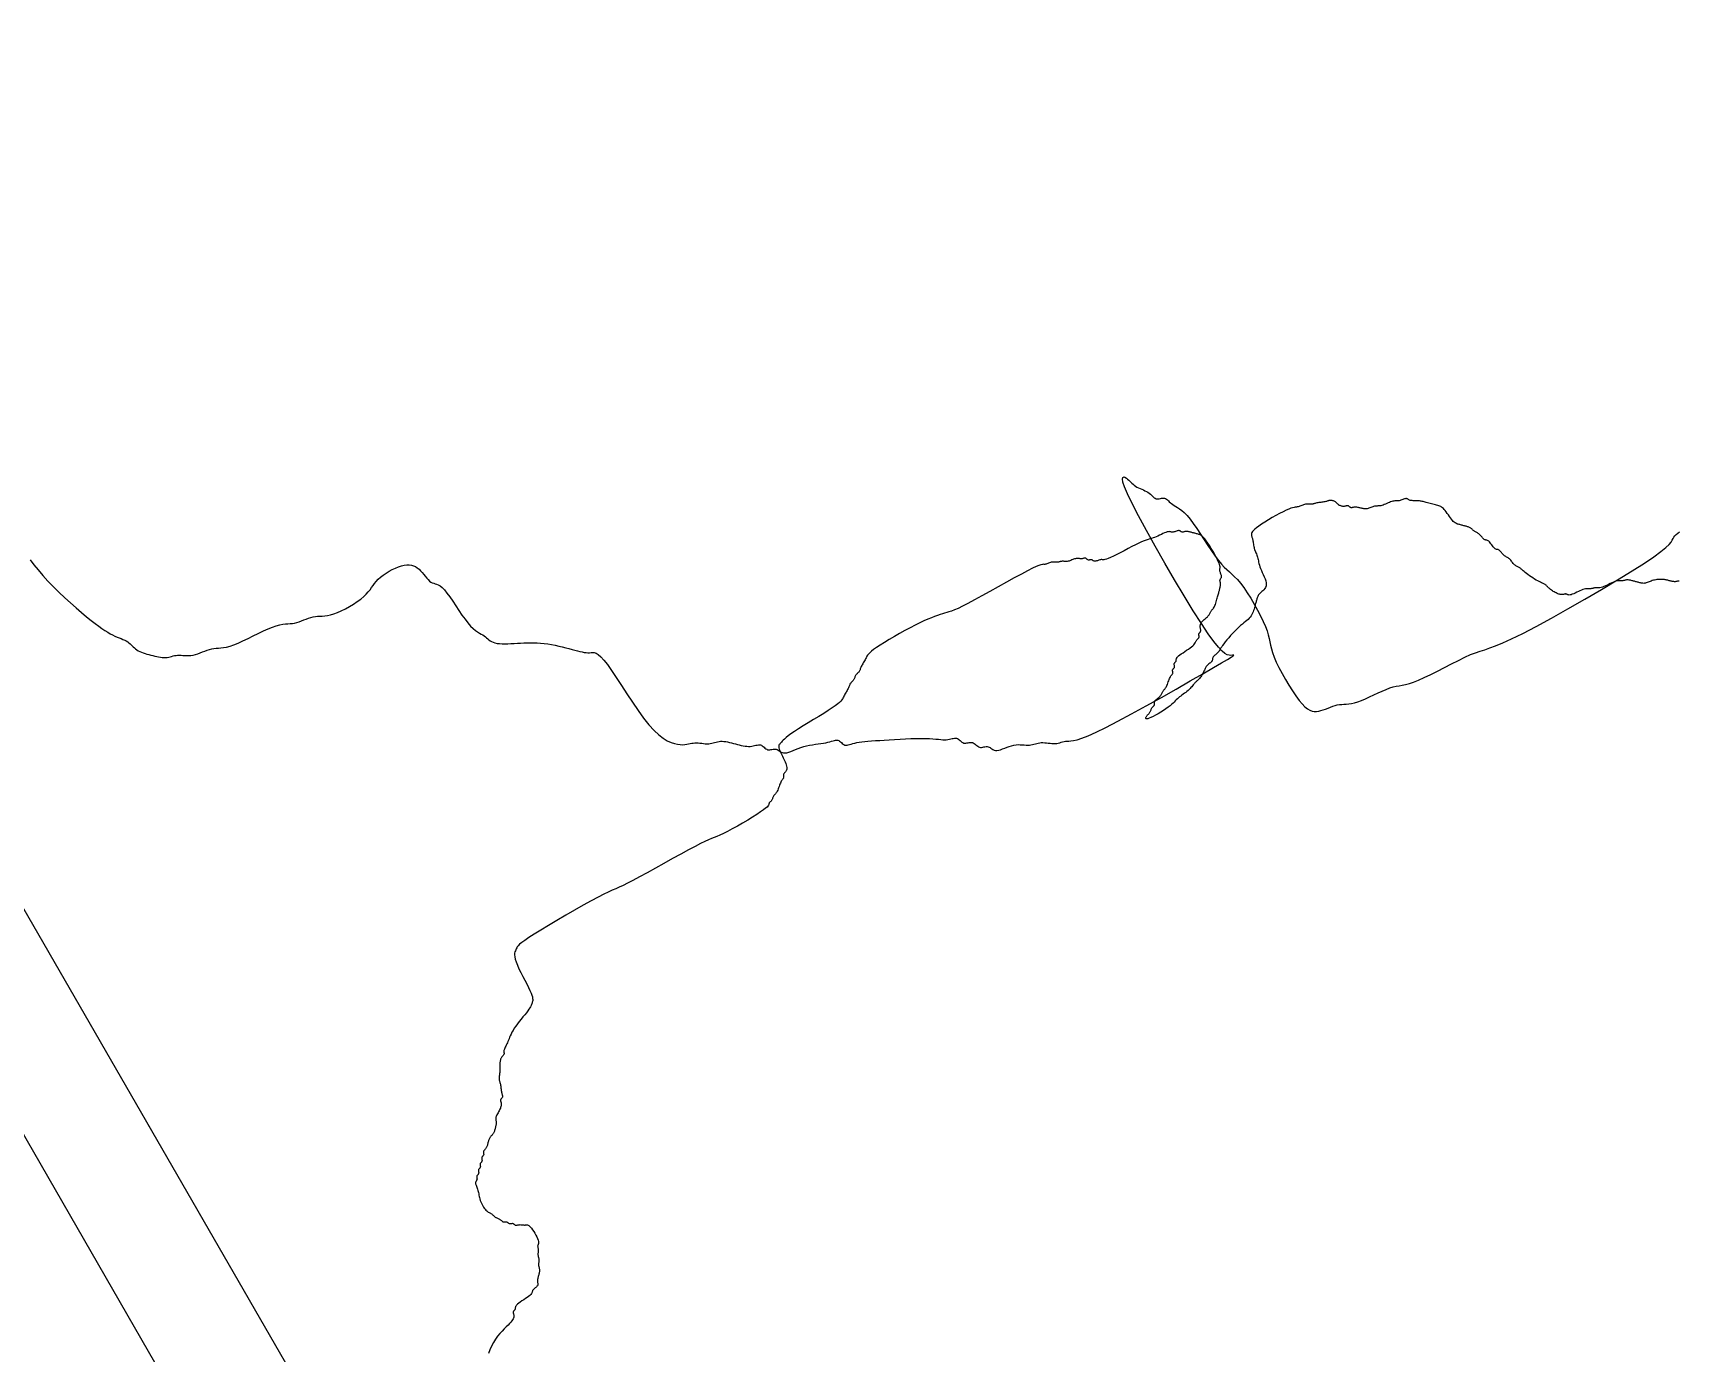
# Model space of a CAD drawing. Header units: metres. Extents: x 99558 to 100592, y 49739 to 50255.
# Drawn here: x 100024.162 to 100025.617, y 50062.972 to 50064.138 of the extents above; entities that cross this region are included whole.
import ezdxf

# ---------------------------------------------------------------- set-up
doc = ezdxf.new("R2010")
doc.units = ezdxf.units.M
doc.header["$MEASUREMENT"] = 0
doc.layers.add('Vegetation', color=100, linetype='Continuous')
doc.layers.add('Walkway', color=96, linetype='Continuous')

# ---------------------------------------------------------------- blocks, each defined once
blk = doc.blocks.new('TREE-01')
for points in [[(59.596, 49.314), (59.568, 49.336), (59.534, 49.354), (59.496, 49.368), (59.454, 49.381), (59.409, 49.393), (59.361, 49.408), (59.312, 49.425), (59.262, 49.447), (59.212, 49.475), (59.162, 49.509), (59.112, 49.547), (59.062, 49.589), (59.012, 49.634), (58.962, 49.682), (58.912, 49.731), (58.862, 49.781), (58.812, 49.831), (58.761, 49.881), (58.708, 49.931), (58.654, 49.981), (58.596, 50.03), (58.534, 50.08), (58.467, 50.13), (58.395, 50.18), (58.317, 50.23), (58.234, 50.279), (58.145, 50.327), (58.053, 50.372), (57.958, 50.414), (57.86, 50.452), (57.761, 50.486), (57.661, 50.514), (57.561, 50.536), (57.462, 50.553), (57.365, 50.568), (57.27, 50.58), (57.177, 50.593), (57.089, 50.607), (57.006, 50.625), (56.928, 50.647), (56.856, 50.675), (56.789, 50.708), (56.727, 50.747), (56.669, 50.789), (56.614, 50.834), (56.562, 50.881), (56.511, 50.93), (56.461, 50.98), (56.411, 51.03), (56.361, 51.08), (56.311, 51.13), (56.261, 51.18), (56.211, 51.23), (56.161, 51.28), (56.111, 51.33), (56.061, 51.38), (56.01, 51.43), (55.96, 51.479), (55.91, 51.527), (55.86, 51.572), (55.81, 51.614), (55.76, 51.652), (55.71, 51.685), (55.66, 51.713), (55.61, 51.735), (55.56, 51.753), (55.51, 51.767), (55.46, 51.78), (55.41, 51.793), (55.36, 51.807), (55.31, 51.824), (55.26, 51.847), (55.21, 51.874), (55.157, 51.907), (55.099, 51.943), (55.035, 51.98), (54.961, 52.017), (54.876, 52.053), (54.776, 52.085), (54.66, 52.113), (54.526, 52.135), (54.378, 52.153), (54.221, 52.167), (54.059, 52.18), (53.898, 52.193), (53.741, 52.207), (53.593, 52.224), (53.459, 52.246), (53.343, 52.274), (53.243, 52.307), (53.158, 52.343), (53.084, 52.38), (53.019, 52.417), (52.962, 52.453), (52.909, 52.485), (52.859, 52.513), (52.809, 52.535), (52.759, 52.553), (52.709, 52.567), (52.659, 52.58), (52.609, 52.592), (52.559, 52.607), (52.509, 52.624), (52.459, 52.646), (52.408, 52.674), (52.355, 52.707), (52.298, 52.742), (52.233, 52.78), (52.16, 52.817), (52.074, 52.853), (51.974, 52.885), (51.858, 52.913), (51.725, 52.935), (51.578, 52.952), (51.423, 52.967), (51.266, 52.98), (51.112, 52.992), (50.967, 53.007), (50.836, 53.024), (50.724, 53.046), (50.636, 53.074), (50.569, 53.107), (50.519, 53.142), (50.482, 53.18), (50.455, 53.217), (50.434, 53.252), (50.413, 53.285), (50.391, 53.313), (50.363, 53.335), (50.329, 53.352), (50.291, 53.367), (50.249, 53.379), (50.204, 53.392), (50.156, 53.407), (50.107, 53.424), (50.057, 53.446), (50.007, 53.474), (49.957, 53.509), (49.907, 53.549), (49.857, 53.596), (49.807, 53.649), (49.757, 53.709), (49.707, 53.774), (49.657, 53.846), (49.607, 53.924), (49.558, 54.006), (49.51, 54.092), (49.465, 54.179), (49.423, 54.266), (49.385, 54.352), (49.352, 54.435), (49.324, 54.512), (49.301, 54.584), (49.284, 54.651), (49.27, 54.713), (49.257, 54.771), (49.244, 54.825), (49.23, 54.878), (49.212, 54.929), (49.19, 54.979), (49.162, 55.029), (49.128, 55.082), (49.087, 55.139), (49.04, 55.204), (48.987, 55.278), (48.927, 55.363), (48.862, 55.463), (48.79, 55.579), (48.712, 55.712), (48.63, 55.86), (48.547, 56.017), (48.465, 56.179), (48.385, 56.34), (48.312, 56.497), (48.245, 56.645), (48.19, 56.778), (48.145, 56.894), (48.111, 56.994), (48.085, 57.079), (48.065, 57.153), (48.047, 57.218), (48.03, 57.275), (48.012, 57.328), (47.989, 57.378), (47.962, 57.428), (47.929, 57.479), (47.893, 57.532), (47.856, 57.586), (47.819, 57.644), (47.783, 57.706), (47.751, 57.773), (47.723, 57.845), (47.701, 57.923), (47.683, 58.005), (47.669, 58.091), (47.656, 58.178), (47.643, 58.265), (47.629, 58.351), (47.611, 58.433), (47.589, 58.511), (47.561, 58.583), (47.529, 58.651), (47.493, 58.715), (47.456, 58.778), (47.419, 58.84), (47.383, 58.905), (47.35, 58.972), (47.322, 59.044), (47.3, 59.122), (47.283, 59.204), (47.268, 59.287), (47.256, 59.369), (47.243, 59.448), (47.229, 59.522), (47.211, 59.588), (47.189, 59.644), (47.161, 59.689), (47.129, 59.724), (47.093, 59.755), (47.056, 59.786), (47.018, 59.819), (46.983, 59.86), (46.95, 59.911), (46.922, 59.977), (46.9, 60.061), (46.883, 60.159), (46.868, 60.266), (46.856, 60.377), (46.843, 60.489), (46.828, 60.596), (46.811, 60.694), (46.789, 60.777), (46.761, 60.843), (46.728, 60.895), (46.693, 60.935), (46.655, 60.969), (46.618, 60.999), (46.582, 61.03), (46.55, 61.066), (46.522, 61.11), (46.5, 61.166), (46.482, 61.232), (46.468, 61.306), (46.455, 61.385), (46.443, 61.468), (46.428, 61.551), (46.411, 61.632), (46.389, 61.71), (46.361, 61.782), (46.328, 61.849), (46.292, 61.91), (46.255, 61.968), (46.218, 62.023), (46.182, 62.076), (46.15, 62.127), (46.122, 62.177), (46.1, 62.227), (46.082, 62.277), (46.068, 62.327), (46.055, 62.377), (46.042, 62.427), (46.028, 62.477), (46.011, 62.527), (45.988, 62.577), (45.96, 62.627), (45.927, 62.677), (45.889, 62.726), (45.847, 62.776), (45.801, 62.826), (45.754, 62.876), (45.705, 62.926), (45.655, 62.976), (45.605, 63.026), (45.555, 63.076), (45.505, 63.126), (45.455, 63.176), (45.405, 63.226), (45.355, 63.276), (45.305, 63.326), (45.255, 63.376), (45.205, 63.427), (45.156, 63.479), (45.108, 63.537), (45.063, 63.601), (45.021, 63.675), (44.983, 63.761), (44.949, 63.86), (44.921, 63.976), (44.899, 64.11), (44.882, 64.257), (44.867, 64.414), (44.854, 64.576), (44.842, 64.738), (44.827, 64.895), (44.81, 65.042), (44.788, 65.176), (44.76, 65.292), (44.725, 65.392), (44.685, 65.48), (44.638, 65.559), (44.584, 65.631), (44.525, 65.701), (44.459, 65.77), (44.387, 65.842), (44.31, 65.92), (44.227, 66.003), (44.141, 66.088), (44.054, 66.175), (43.967, 66.263), (43.881, 66.348), (43.798, 66.431), (43.72, 66.509), (43.648, 66.581), (43.581, 66.647), (43.516, 66.709), (43.454, 66.767), (43.391, 66.822), (43.327, 66.874), (43.259, 66.925), (43.187, 66.975), (43.109, 67.025), (43.027, 67.075), (42.944, 67.125), (42.862, 67.175), (42.782, 67.225), (42.708, 67.275), (42.642, 67.325), (42.587, 67.375), (42.542, 67.425), (42.507, 67.474), (42.479, 67.521), (42.453, 67.567), (42.428, 67.609), (42.399, 67.647), (42.364, 67.68), (42.32, 67.708), (42.264, 67.73), (42.198, 67.748), (42.124, 67.762), (42.045, 67.775), (41.962, 67.788), (41.879, 67.802), (41.797, 67.819), (41.719, 67.842), (41.647, 67.869), (41.579, 67.902), (41.512, 67.938), (41.444, 67.975), (41.373, 68.012), (41.297, 68.048), (41.213, 68.08), (41.119, 68.108), (41.013, 68.13), (40.898, 68.148), (40.777, 68.162), (40.652, 68.175), (40.528, 68.188), (40.406, 68.202), (40.291, 68.219), (40.185, 68.241), (40.091, 68.269), (40.007, 68.302), (39.931, 68.337), (39.86, 68.375), (39.792, 68.412), (39.726, 68.448), (39.657, 68.48), (39.585, 68.508), (39.507, 68.53), (39.424, 68.548), (39.339, 68.562), (39.251, 68.575), (39.164, 68.587), (39.078, 68.602), (38.996, 68.619), (38.918, 68.641), (38.846, 68.669), (38.779, 68.703), (38.717, 68.741), (38.659, 68.783), (38.605, 68.828), (38.552, 68.876), (38.501, 68.925), (38.451, 68.975), (38.401, 69.024), (38.351, 69.073), (38.301, 69.121), (38.251, 69.166), (38.201, 69.208), (38.151, 69.246), (38.101, 69.28), (38.051, 69.308), (38.001, 69.33), (37.952, 69.347), (37.904, 69.362), (37.859, 69.374), (37.817, 69.387), (37.779, 69.401), (37.745, 69.419), (37.717, 69.441), (37.695, 69.469), (37.678, 69.501), (37.663, 69.537), (37.651, 69.574), (37.638, 69.612), (37.623, 69.647), (37.606, 69.68), (37.584, 69.708), (37.556, 69.73), (37.522, 69.747), (37.484, 69.762), (37.442, 69.774), (37.397, 69.787), (37.349, 69.801), (37.3, 69.819), (37.25, 69.841), (37.2, 69.869), (37.151, 69.902), (37.104, 69.941), (37.059, 69.983), (37.016, 70.028), (36.978, 70.075), (36.945, 70.124), (36.917, 70.174), (36.895, 70.224), (36.877, 70.274), (36.863, 70.324), (36.85, 70.374), (36.837, 70.424), (36.823, 70.474), (36.806, 70.524), (36.783, 70.574), (36.755, 70.624), (36.722, 70.673), (36.684, 70.72), (36.642, 70.766), (36.596, 70.808), (36.549, 70.846), (36.5, 70.879), (36.45, 70.907), (36.4, 70.929), (36.349, 70.947), (36.296, 70.961), (36.241, 70.974), (36.183, 70.987), (36.122, 71.001), (36.055, 71.018), (35.983, 71.041), (35.905, 71.068), (35.822, 71.101), (35.737, 71.137), (35.649, 71.174), (35.562, 71.211), (35.476, 71.247), (35.394, 71.279), (35.316, 71.307), (35.244, 71.329), (35.177, 71.347), (35.115, 71.361), (35.057, 71.374), (35.003, 71.387), (34.95, 71.401), (34.899, 71.418), (34.849, 71.44), (34.799, 71.468), (34.748, 71.501), (34.695, 71.536), (34.641, 71.574), (34.583, 71.611), (34.521, 71.647), (34.454, 71.679), (34.382, 71.707), (34.304, 71.729), (34.222, 71.747), (34.136, 71.761), (34.049, 71.774), (33.961, 71.786), (33.876, 71.801), (33.793, 71.818), (33.715, 71.84), (33.642, 71.868), (33.567, 71.901), (33.483, 71.936), (33.382, 71.974), (33.255, 72.011), (33.096, 72.046), (32.896, 72.079), (32.648, 72.107), (32.347, 72.129), (32.004, 72.144), (31.632, 72.154), (31.247, 72.157), (30.862, 72.154), (30.49, 72.144), (30.147, 72.129), (29.846, 72.107), (29.598, 72.079), (29.4, 72.045), (29.246, 72.007), (29.129, 71.965), (29.044, 71.92), (28.983, 71.873), (28.942, 71.824), (28.912, 71.774), (28.89, 71.724), (28.873, 71.673), (28.858, 71.62), (28.846, 71.565), (28.833, 71.507), (28.819, 71.446), (28.801, 71.379), (28.779, 71.307), (28.751, 71.229), (28.719, 71.146), (28.683, 71.058), (28.646, 70.966), (28.608, 70.87), (28.573, 70.773), (28.54, 70.674), (28.512, 70.574), (28.49, 70.474), (28.473, 70.374), (28.458, 70.274), (28.446, 70.174), (28.433, 70.074), (28.418, 69.974), (28.401, 69.874), (28.379, 69.774), (28.351, 69.674), (28.318, 69.571), (28.283, 69.464), (28.245, 69.349), (28.208, 69.226), (28.172, 69.09), (28.14, 68.941), (28.112, 68.775), (28.09, 68.591), (28.07, 68.396), (28.051, 68.194), (28.029, 67.992), (28, 67.796), (27.962, 67.612), (27.911, 67.448), (27.845, 67.308), (27.761, 67.198), (27.663, 67.115), (27.553, 67.053), (27.437, 67.008), (27.317, 66.976), (27.198, 66.952), (27.084, 66.931), (26.978, 66.909), (26.884, 66.881), (26.801, 66.847), (26.727, 66.809), (26.661, 66.767), (26.602, 66.722), (26.547, 66.674), (26.495, 66.625), (26.444, 66.575), (26.394, 66.525), (26.343, 66.474), (26.291, 66.422), (26.236, 66.367), (26.178, 66.309), (26.116, 66.247), (26.05, 66.181), (25.977, 66.109), (25.899, 66.031), (25.815, 65.949), (25.724, 65.866), (25.627, 65.784), (25.524, 65.705), (25.415, 65.631), (25.299, 65.565), (25.177, 65.509), (25.049, 65.465), (24.912, 65.43), (24.767, 65.401), (24.61, 65.376), (24.441, 65.35), (24.258, 65.322), (24.059, 65.287), (23.843, 65.242), (23.61, 65.187), (23.364, 65.121), (23.111, 65.047), (22.859, 64.967), (22.613, 64.885), (22.38, 64.802), (22.165, 64.72), (21.975, 64.643), (21.815, 64.571), (21.681, 64.505), (21.57, 64.446), (21.475, 64.393), (21.393, 64.346), (21.319, 64.305), (21.248, 64.271), (21.175, 64.243), (21.097, 64.221), (21.015, 64.203), (20.932, 64.189), (20.85, 64.176), (20.77, 64.163), (20.696, 64.149), (20.63, 64.132), (20.575, 64.109), (20.53, 64.082), (20.495, 64.049), (20.467, 64.013), (20.441, 63.976), (20.416, 63.939), (20.387, 63.903), (20.352, 63.871), (20.308, 63.843), (20.252, 63.821), (20.186, 63.803), (20.112, 63.789), (20.033, 63.776), (19.95, 63.763), (19.867, 63.749), (19.785, 63.732), (19.707, 63.71), (19.635, 63.682), (19.568, 63.648), (19.503, 63.61), (19.441, 63.568), (19.378, 63.523), (19.313, 63.475), (19.246, 63.426), (19.174, 63.376), (19.096, 63.326), (19.013, 63.277), (18.928, 63.23), (18.84, 63.185), (18.753, 63.143), (18.667, 63.105), (18.585, 63.071), (18.507, 63.043), (18.435, 63.021), (18.367, 63.003), (18.303, 62.989), (18.24, 62.976), (18.177, 62.964), (18.113, 62.949), (18.045, 62.932), (17.973, 62.91), (17.895, 62.882), (17.811, 62.849), (17.72, 62.814), (17.623, 62.776), (17.52, 62.739), (17.41, 62.704), (17.295, 62.671), (17.173, 62.643), (17.045, 62.621), (16.912, 62.604), (16.776, 62.589), (16.639, 62.577), (16.502, 62.564), (16.366, 62.549), (16.233, 62.532), (16.105, 62.51), (15.983, 62.482), (15.862, 62.45), (15.737, 62.414), (15.605, 62.377), (15.461, 62.339), (15.299, 62.304), (15.115, 62.271), (14.905, 62.243), (14.666, 62.221), (14.406, 62.206), (14.134, 62.196), (13.863, 62.193), (13.6, 62.196), (13.357, 62.206), (13.144, 62.221), (12.97, 62.243), (12.844, 62.271), (12.762, 62.304), (12.717, 62.339), (12.704, 62.377), (12.715, 62.414), (12.745, 62.45), (12.788, 62.482), (12.837, 62.51), (12.887, 62.532), (12.937, 62.549), (12.987, 62.564), (13.037, 62.577), (13.087, 62.589), (13.137, 62.604), (13.187, 62.621), (13.237, 62.643), (13.287, 62.671), (13.337, 62.704), (13.387, 62.739), (13.437, 62.776), (13.487, 62.814), (13.537, 62.849), (13.587, 62.882), (13.637, 62.91), (13.687, 62.932), (13.736, 62.949), (13.784, 62.964), (13.829, 62.976), (13.871, 62.989), (13.909, 63.003), (13.943, 63.021), (13.971, 63.043), (13.993, 63.071), (14.012, 63.103), (14.028, 63.139), (14.046, 63.176), (14.067, 63.214), (14.093, 63.249), (14.127, 63.282), (14.171, 63.31), (14.227, 63.332), (14.293, 63.349), (14.367, 63.364), (14.446, 63.376), (14.529, 63.389), (14.612, 63.403), (14.694, 63.421), (14.771, 63.443), (14.843, 63.471), (14.91, 63.503), (14.972, 63.539), (15.03, 63.576), (15.085, 63.613), (15.137, 63.649), (15.188, 63.682), (15.238, 63.71), (15.288, 63.732), (15.339, 63.75), (15.392, 63.767), (15.447, 63.784), (15.505, 63.805), (15.567, 63.831), (15.633, 63.865), (15.705, 63.909), (15.783, 63.965), (15.866, 64.03), (15.951, 64.102), (16.039, 64.176), (16.126, 64.25), (16.212, 64.322), (16.294, 64.387), (16.372, 64.443), (16.444, 64.487), (16.51, 64.521), (16.569, 64.547), (16.622, 64.568), (16.669, 64.585), (16.71, 64.602), (16.744, 64.62), (16.772, 64.643), (16.795, 64.67), (16.812, 64.703), (16.826, 64.739), (16.839, 64.776), (16.852, 64.813), (16.866, 64.849), (16.884, 64.881), (16.906, 64.909), (16.934, 64.931), (16.966, 64.949), (17.002, 64.963), (17.039, 64.976), (17.077, 64.989), (17.112, 65.003), (17.145, 65.02), (17.173, 65.042), (17.195, 65.07), (17.212, 65.103), (17.227, 65.138), (17.239, 65.176), (17.252, 65.213), (17.267, 65.249), (17.284, 65.281), (17.306, 65.309), (17.334, 65.331), (17.367, 65.349), (17.402, 65.363), (17.44, 65.376), (17.477, 65.388), (17.512, 65.403), (17.545, 65.42), (17.573, 65.442), (17.596, 65.47), (17.617, 65.503), (17.641, 65.538), (17.673, 65.576), (17.718, 65.613), (17.779, 65.648), (17.863, 65.681), (17.973, 65.709), (18.113, 65.731), (18.276, 65.748), (18.457, 65.763), (18.649, 65.776), (18.843, 65.788), (19.033, 65.803), (19.212, 65.82), (19.374, 65.842), (19.512, 65.87), (19.628, 65.903), (19.726, 65.938), (19.807, 65.975), (19.877, 66.013), (19.937, 66.048), (19.99, 66.081), (20.041, 66.109), (20.091, 66.131), (20.14, 66.148), (20.187, 66.163), (20.233, 66.175), (20.275, 66.188), (20.313, 66.202), (20.346, 66.22), (20.374, 66.242), (20.397, 66.27), (20.414, 66.302), (20.428, 66.338), (20.441, 66.375), (20.454, 66.413), (20.468, 66.448), (20.486, 66.481), (20.508, 66.509), (20.536, 66.531), (20.568, 66.548), (20.604, 66.563), (20.641, 66.575), (20.679, 66.588), (20.714, 66.602), (20.747, 66.62), (20.775, 66.642), (20.797, 66.67), (20.814, 66.703), (20.829, 66.742), (20.841, 66.784), (20.854, 66.829), (20.868, 66.876), (20.886, 66.925), (20.908, 66.975), (20.936, 67.025), (20.971, 67.074), (21.011, 67.122), (21.058, 67.167), (21.111, 67.209), (21.171, 67.247), (21.236, 67.28), (21.308, 67.308), (21.386, 67.331), (21.469, 67.348), (21.555, 67.362), (21.642, 67.375), (21.729, 67.388), (21.815, 67.402), (21.897, 67.42), (21.975, 67.442), (22.047, 67.47), (22.114, 67.502), (22.176, 67.538), (22.234, 67.575), (22.289, 67.612), (22.341, 67.648), (22.392, 67.68), (22.442, 67.708), (22.492, 67.731), (22.543, 67.749), (22.596, 67.766), (22.651, 67.783), (22.709, 67.804), (22.771, 67.83), (22.837, 67.864), (22.909, 67.908), (22.987, 67.964), (23.07, 68.03), (23.155, 68.104), (23.243, 68.183), (23.33, 68.266), (23.416, 68.349), (23.498, 68.43), (23.576, 68.508), (23.648, 68.58), (23.715, 68.647), (23.777, 68.708), (23.835, 68.766), (23.89, 68.821), (23.942, 68.874), (23.993, 68.924), (24.043, 68.975), (24.093, 69.025), (24.142, 69.075), (24.19, 69.124), (24.235, 69.174), (24.277, 69.224), (24.315, 69.274), (24.349, 69.324), (24.377, 69.374), (24.399, 69.424), (24.416, 69.473), (24.431, 69.521), (24.443, 69.566), (24.456, 69.608), (24.47, 69.646), (24.488, 69.68), (24.51, 69.708), (24.538, 69.73), (24.57, 69.748), (24.606, 69.765), (24.643, 69.783), (24.681, 69.803), (24.716, 69.829), (24.749, 69.863), (24.777, 69.908), (24.799, 69.963), (24.816, 70.028), (24.831, 70.1), (24.844, 70.174), (24.856, 70.249), (24.871, 70.32), (24.888, 70.385), (24.91, 70.441), (24.938, 70.486), (24.971, 70.526), (25.006, 70.57), (25.044, 70.624), (25.081, 70.697), (25.117, 70.797), (25.149, 70.931), (25.177, 71.107), (25.199, 71.33), (25.215, 71.591), (25.224, 71.879), (25.227, 72.182), (25.224, 72.488), (25.215, 72.785), (25.199, 73.062), (25.177, 73.307), (25.149, 73.51), (25.116, 73.676), (25.077, 73.809), (25.035, 73.915), (24.99, 73.998), (24.943, 74.066), (24.893, 74.122), (24.844, 74.173), (24.794, 74.223), (24.743, 74.273), (24.693, 74.323), (24.643, 74.373), (24.593, 74.423), (24.543, 74.473), (24.493, 74.523), (24.443, 74.573), (24.393, 74.623), (24.343, 74.672), (24.293, 74.719), (24.243, 74.764), (24.193, 74.806), (24.143, 74.845), (24.093, 74.878), (24.043, 74.906), (23.993, 74.928), (23.944, 74.946), (23.897, 74.96), (23.851, 74.973), (23.809, 74.985), (23.771, 75), (23.738, 75.017), (23.71, 75.039), (23.687, 75.067), (23.669, 75.1), (23.652, 75.135), (23.635, 75.173), (23.614, 75.21), (23.588, 75.245), (23.554, 75.278), (23.509, 75.306), (23.454, 75.328), (23.389, 75.345), (23.317, 75.36), (23.243, 75.373), (23.168, 75.385), (23.097, 75.4), (23.032, 75.417), (22.976, 75.439), (22.931, 75.467), (22.895, 75.5), (22.861, 75.535), (22.826, 75.572), (22.784, 75.61), (22.732, 75.645), (22.664, 75.678), (22.576, 75.706), (22.464, 75.728), (22.332, 75.745), (22.184, 75.76), (22.025, 75.772), (21.86, 75.785), (21.694, 75.799), (21.531, 75.817), (21.375, 75.839), (21.23, 75.867), (21.089, 75.899), (20.946, 75.935), (20.791, 75.972), (20.618, 76.01), (20.418, 76.045), (20.184, 76.078), (19.908, 76.106), (19.585, 76.128), (19.226, 76.145), (18.845, 76.16), (18.457, 76.172), (18.074, 76.185), (17.713, 76.199), (17.385, 76.217), (17.106, 76.239), (16.886, 76.267), (16.718, 76.299), (16.595, 76.335), (16.506, 76.372), (16.442, 76.409), (16.393, 76.445), (16.351, 76.478), (16.306, 76.505), (16.25, 76.528), (16.185, 76.545), (16.113, 76.559), (16.039, 76.572), (15.964, 76.585), (15.893, 76.599), (15.828, 76.617), (15.772, 76.639), (15.728, 76.667), (15.694, 76.699), (15.668, 76.735), (15.647, 76.772), (15.629, 76.809), (15.612, 76.845), (15.594, 76.878), (15.572, 76.905), (15.544, 76.927), (15.511, 76.945), (15.476, 76.959), (15.438, 76.972), (15.401, 76.985), (15.365, 76.999), (15.333, 77.017), (15.305, 77.039), (15.283, 77.067), (15.265, 77.099), (15.251, 77.135), (15.238, 77.172), (15.226, 77.209), (15.211, 77.245), (15.194, 77.277), (15.172, 77.305), (15.144, 77.327), (15.11, 77.345), (15.072, 77.359), (15.03, 77.372), (14.985, 77.385), (14.937, 77.399), (14.888, 77.416), (14.838, 77.439), (14.788, 77.466), (14.737, 77.499), (14.685, 77.535), (14.63, 77.572), (14.572, 77.609), (14.51, 77.645), (14.443, 77.677), (14.371, 77.705), (14.293, 77.727), (14.211, 77.745), (14.125, 77.759), (14.038, 77.772), (13.95, 77.785), (13.865, 77.799), (13.782, 77.816), (13.704, 77.838), (13.632, 77.866), (13.566, 77.899), (13.504, 77.934), (13.446, 77.972), (13.391, 78.009), (13.338, 78.045), (13.287, 78.077), (13.237, 78.105), (13.187, 78.127), (13.137, 78.145), (13.087, 78.159), (13.037, 78.172), (12.987, 78.184), (12.937, 78.199), (12.887, 78.216), (12.837, 78.238), (12.787, 78.266), (12.736, 78.299), (12.683, 78.334), (12.629, 78.372), (12.571, 78.409), (12.509, 78.444), (12.442, 78.477), (12.37, 78.505), (12.292, 78.527), (12.211, 78.544), (12.127, 78.559), (12.045, 78.572), (11.966, 78.584), (11.892, 78.599), (11.826, 78.616), (11.77, 78.638), (11.723, 78.666), (11.67, 78.699), (11.592, 78.734), (11.47, 78.771), (11.285, 78.809), (11.019, 78.844), (10.654, 78.877), (10.169, 78.905), (9.555, 78.927), (8.837, 78.944), (8.047, 78.959), (7.217, 78.971), (6.382, 78.984), (5.573, 78.998), (4.823, 79.016), (4.166, 79.038), (3.625, 79.066), (3.19, 79.099), (2.843, 79.138), (2.565, 79.18), (2.337, 79.225), (2.14, 79.272), (1.955, 79.321), (1.764, 79.371), (1.551, 79.421), (1.311, 79.47), (1.041, 79.518), (0.739, 79.563), (0.402, 79.605), (0.029, 79.643), (-0.383, 79.677), (-0.837, 79.704), (-1.332, 79.726), (-1.855, 79.742), (-2.393, 79.751), (-2.93, 79.754), (-3.451, 79.751), (-3.942, 79.742), (-4.387, 79.726), (-4.773, 79.704), (-5.087, 79.677), (-5.336, 79.643), (-5.531, 79.605), (-5.681, 79.563), (-5.797, 79.518), (-5.889, 79.47), (-5.966, 79.421), (-6.04, 79.371), (-6.118, 79.321), (-6.2, 79.271), (-6.286, 79.221), (-6.373, 79.171), (-6.461, 79.121), (-6.546, 79.071), (-6.629, 79.021), (-6.707, 78.971), (-6.779, 78.922), (-6.846, 78.872), (-6.907, 78.825), (-6.965, 78.78), (-7.02, 78.738), (-7.073, 78.7), (-7.124, 78.666), (-7.174, 78.638), (-7.224, 78.616), (-7.274, 78.599), (-7.324, 78.584), (-7.374, 78.572), (-7.424, 78.559), (-7.474, 78.544), (-7.524, 78.527), (-7.574, 78.505), (-7.624, 78.477), (-7.674, 78.444), (-7.724, 78.409), (-7.774, 78.372), (-7.824, 78.334), (-7.874, 78.299), (-7.924, 78.266), (-7.974, 78.238), (-8.024, 78.216), (-8.074, 78.199), (-8.124, 78.184), (-8.174, 78.172), (-8.224, 78.159), (-8.274, 78.145), (-8.324, 78.127), (-8.375, 78.105), (-8.425, 78.077), (-8.476, 78.044), (-8.528, 78.005), (-8.583, 77.963), (-8.641, 77.918), (-8.703, 77.871), (-8.769, 77.822), (-8.841, 77.772), (-8.919, 77.722), (-9.002, 77.672), (-9.088, 77.622), (-9.175, 77.572), (-9.262, 77.522), (-9.348, 77.472), (-9.431, 77.422), (-9.508, 77.372), (-9.582, 77.322), (-9.661, 77.273), (-9.755, 77.225), (-9.875, 77.18), (-10.033, 77.138), (-10.24, 77.1), (-10.506, 77.067), (-10.843, 77.039), (-11.255, 77.017), (-11.729, 76.999), (-12.246, 76.985), (-12.785, 76.972), (-13.328, 76.959), (-13.854, 76.945), (-14.344, 76.927), (-14.778, 76.905), (-15.142, 76.878), (-15.44, 76.845), (-15.68, 76.809), (-15.87, 76.772), (-16.02, 76.735), (-16.138, 76.699), (-16.233, 76.667), (-16.312, 76.639), (-16.384, 76.616), (-16.45, 76.595), (-16.509, 76.571), (-16.562, 76.539), (-16.609, 76.494), (-16.65, 76.433), (-16.684, 76.349), (-16.712, 76.239), (-16.735, 76.1), (-16.752, 75.936), (-16.766, 75.755), (-16.779, 75.564), (-16.792, 75.37), (-16.806, 75.18), (-16.824, 75.001), (-16.846, 74.839), (-16.874, 74.702), (-16.907, 74.586), (-16.945, 74.491), (-16.988, 74.414), (-17.033, 74.353), (-17.08, 74.305), (-17.129, 74.268), (-17.179, 74.24), (-17.229, 74.217), (-17.278, 74.2), (-17.326, 74.186), (-17.371, 74.173), (-17.413, 74.16), (-17.451, 74.146), (-17.485, 74.128), (-17.513, 74.106), (-17.535, 74.078), (-17.552, 74.046), (-17.567, 74.01), (-17.58, 73.973), (-17.592, 73.936), (-17.607, 73.9), (-17.624, 73.868), (-17.646, 73.84), (-17.674, 73.817), (-17.709, 73.799), (-17.749, 73.782), (-17.796, 73.765), (-17.849, 73.744), (-17.909, 73.718), (-17.975, 73.684), (-18.046, 73.64), (-18.124, 73.584), (-18.207, 73.519), (-18.293, 73.448), (-18.38, 73.373), (-18.467, 73.299), (-18.553, 73.227), (-18.636, 73.162), (-18.713, 73.107), (-18.786, 73.062), (-18.852, 73.028), (-18.914, 73.002), (-18.972, 72.982), (-19.027, 72.964), (-19.079, 72.947), (-19.13, 72.929), (-19.18, 72.907), (-19.23, 72.879), (-19.28, 72.846), (-19.33, 72.811), (-19.381, 72.773), (-19.431, 72.736), (-19.481, 72.7), (-19.531, 72.668), (-19.581, 72.64), (-19.631, 72.618), (-19.68, 72.6), (-19.727, 72.586), (-19.772, 72.573), (-19.814, 72.561), (-19.853, 72.546), (-19.886, 72.529), (-19.914, 72.507), (-19.938, 72.479), (-19.967, 72.446), (-20.014, 72.411), (-20.089, 72.373), (-20.205, 72.336), (-20.374, 72.301), (-20.606, 72.268), (-20.915, 72.24), (-21.305, 72.218), (-21.762, 72.203), (-22.264, 72.193), (-22.791, 72.19), (-23.32, 72.193), (-23.832, 72.203), (-24.304, 72.218), (-24.717, 72.24), (-25.056, 72.268), (-25.341, 72.301), (-25.6, 72.336), (-25.859, 72.373), (-26.147, 72.411), (-26.49, 72.446), (-26.915, 72.479), (-27.452, 72.507), (-28.115, 72.529), (-28.882, 72.546), (-29.717, 72.561), (-30.587, 72.573), (-31.456, 72.586), (-32.292, 72.6), (-33.058, 72.618), (-33.722, 72.64), (-34.259, 72.668), (-34.694, 72.7), (-35.062, 72.736), (-35.398, 72.773), (-35.736, 72.811), (-36.114, 72.846), (-36.564, 72.879), (-37.124, 72.907), (-37.815, 72.928), (-38.614, 72.944), (-39.485, 72.953), (-40.392, 72.957), (-41.299, 72.953), (-42.17, 72.944), (-42.969, 72.928), (-43.66, 72.907), (-44.217, 72.879), (-44.648, 72.845), (-44.974, 72.807), (-45.211, 72.765), (-45.38, 72.72), (-45.499, 72.672), (-45.586, 72.623), (-45.661, 72.573), (-45.739, 72.522), (-45.821, 72.464), (-45.904, 72.392), (-45.987, 72.298), (-46.066, 72.177), (-46.14, 72.02), (-46.206, 71.822), (-46.262, 71.574), (-46.306, 71.273), (-46.34, 70.93), (-46.366, 70.559), (-46.387, 70.174), (-46.404, 69.789), (-46.421, 69.418), (-46.44, 69.075), (-46.462, 68.775), (-46.49, 68.527), (-46.523, 68.328), (-46.562, 68.171), (-46.604, 68.05), (-46.649, 67.956), (-46.696, 67.884), (-46.746, 67.826), (-46.795, 67.775), (-46.846, 67.725), (-46.901, 67.674), (-46.963, 67.621), (-47.037, 67.567), (-47.127, 67.509), (-47.236, 67.447), (-47.369, 67.38), (-47.529, 67.308), (-47.719, 67.23), (-47.932, 67.147), (-48.163, 67.059), (-48.405, 66.967), (-48.649, 66.872), (-48.889, 66.774), (-49.119, 66.675), (-49.33, 66.575), (-49.518, 66.475), (-49.684, 66.376), (-49.832, 66.279), (-49.964, 66.184), (-50.083, 66.092), (-50.193, 66.004), (-50.297, 65.92), (-50.397, 65.842), (-50.497, 65.77), (-50.595, 65.704), (-50.691, 65.642), (-50.781, 65.584), (-50.865, 65.529), (-50.941, 65.477), (-51.008, 65.426), (-51.064, 65.376), (-51.109, 65.326), (-51.143, 65.277), (-51.169, 65.229), (-51.189, 65.184), (-51.207, 65.142), (-51.224, 65.104), (-51.242, 65.07), (-51.265, 65.042), (-51.293, 65.02), (-51.326, 65.003), (-51.364, 64.989), (-51.406, 64.976), (-51.451, 64.963), (-51.499, 64.949), (-51.548, 64.931), (-51.598, 64.909), (-51.648, 64.881), (-51.698, 64.847), (-51.748, 64.806), (-51.798, 64.759), (-51.848, 64.706), (-51.898, 64.647), (-51.948, 64.581), (-51.998, 64.509), (-52.048, 64.431), (-52.098, 64.349), (-52.148, 64.263), (-52.198, 64.176), (-52.248, 64.089), (-52.298, 64.003), (-52.348, 63.921), (-52.398, 63.843), (-52.448, 63.771), (-52.497, 63.704), (-52.545, 63.642), (-52.59, 63.585), (-52.632, 63.53), (-52.67, 63.477), (-52.704, 63.426), (-52.732, 63.376), (-52.754, 63.326), (-52.772, 63.275), (-52.786, 63.223), (-52.799, 63.168), (-52.811, 63.11), (-52.826, 63.048), (-52.843, 62.982), (-52.865, 62.91), (-52.893, 62.832), (-52.926, 62.749), (-52.962, 62.664), (-52.999, 62.577), (-53.036, 62.489), (-53.072, 62.404), (-53.104, 62.321), (-53.132, 62.243), (-53.154, 62.171), (-53.172, 62.106), (-53.186, 62.047), (-53.199, 61.993), (-53.212, 61.947), (-53.226, 61.906), (-53.243, 61.872), (-53.266, 61.843), (-53.293, 61.821), (-53.326, 61.804), (-53.362, 61.79), (-53.399, 61.777), (-53.436, 61.764), (-53.472, 61.75), (-53.505, 61.732), (-53.532, 61.71), (-53.555, 61.682), (-53.572, 61.649), (-53.586, 61.611), (-53.599, 61.569), (-53.612, 61.523), (-53.626, 61.476), (-53.644, 61.427), (-53.666, 61.377), (-53.694, 61.327), (-53.728, 61.277), (-53.769, 61.227), (-53.816, 61.177), (-53.869, 61.127), (-53.928, 61.077), (-53.994, 61.027), (-54.066, 60.977), (-54.144, 60.927), (-54.225, 60.877), (-54.309, 60.827), (-54.391, 60.777), (-54.471, 60.727), (-54.544, 60.677), (-54.61, 60.627), (-54.666, 60.577), (-54.711, 60.527), (-54.745, 60.477), (-54.771, 60.427), (-54.791, 60.377), (-54.809, 60.327), (-54.826, 60.277), (-54.844, 60.227), (-54.866, 60.177), (-54.894, 60.127), (-54.928, 60.077), (-54.966, 60.027), (-55.008, 59.977), (-55.053, 59.927), (-55.101, 59.877), (-55.15, 59.827), (-55.2, 59.777), (-55.25, 59.728), (-55.3, 59.678), (-55.35, 59.631), (-55.4, 59.586), (-55.45, 59.544), (-55.5, 59.506), (-55.55, 59.472), (-55.6, 59.444), (-55.65, 59.422), (-55.7, 59.405), (-55.75, 59.39), (-55.8, 59.378), (-55.85, 59.365), (-55.9, 59.35), (-55.95, 59.333), (-56, 59.311), (-56.05, 59.283), (-56.1, 59.249), (-56.151, 59.211), (-56.201, 59.169), (-56.251, 59.124), (-56.301, 59.077), (-56.351, 59.028), (-56.401, 58.978), (-56.451, 58.928), (-56.501, 58.879), (-56.551, 58.831), (-56.601, 58.786), (-56.651, 58.744), (-56.701, 58.706), (-56.751, 58.672), (-56.801, 58.644), (-56.851, 58.622), (-56.9, 58.605), (-56.947, 58.591), (-56.993, 58.578), (-57.035, 58.565), (-57.073, 58.551), (-57.106, 58.533), (-57.134, 58.511), (-57.157, 58.483), (-57.174, 58.451), (-57.188, 58.415), (-57.201, 58.378), (-57.214, 58.341), (-57.228, 58.305), (-57.246, 58.272), (-57.268, 58.245), (-57.296, 58.222), (-57.328, 58.205), (-57.364, 58.191), (-57.401, 58.178), (-57.438, 58.165), (-57.474, 58.151), (-57.507, 58.133), (-57.535, 58.111), (-57.557, 58.083), (-57.574, 58.051), (-57.589, 58.015), (-57.601, 57.978), (-57.614, 57.941), (-57.628, 57.905), (-57.646, 57.873), (-57.668, 57.845), (-57.696, 57.823), (-57.728, 57.805), (-57.764, 57.791), (-57.801, 57.778), (-57.839, 57.765), (-57.874, 57.751), (-57.907, 57.734), (-57.935, 57.711), (-57.957, 57.684), (-57.974, 57.651), (-57.989, 57.615), (-58.002, 57.578), (-58.014, 57.541), (-58.029, 57.505), (-58.046, 57.473), (-58.068, 57.445), (-58.096, 57.423), (-58.129, 57.405), (-58.164, 57.391), (-58.202, 57.378), (-58.239, 57.365), (-58.275, 57.351), (-58.307, 57.334), (-58.335, 57.312), (-58.357, 57.284), (-58.375, 57.251), (-58.389, 57.215), (-58.402, 57.178), (-58.415, 57.141), (-58.429, 57.105), (-58.446, 57.073), (-58.468, 57.045), (-58.496, 57.023), (-58.529, 57.005), (-58.565, 56.991), (-58.602, 56.978), (-58.639, 56.966), (-58.675, 56.951), (-58.707, 56.934), (-58.735, 56.912), (-58.757, 56.884), (-58.775, 56.851), (-58.789, 56.816), (-58.802, 56.778), (-58.815, 56.741), (-58.829, 56.705), (-58.847, 56.673), (-58.869, 56.645), (-58.897, 56.623), (-58.929, 56.604), (-58.965, 56.588), (-59.002, 56.57), (-59.039, 56.549), (-59.075, 56.523), (-59.108, 56.489), (-59.135, 56.445), (-59.158, 56.389), (-59.175, 56.322), (-59.189, 56.246), (-59.202, 56.162), (-59.215, 56.072), (-59.229, 55.977), (-59.247, 55.878), (-59.269, 55.779), (-59.297, 55.679), (-59.329, 55.578), (-59.365, 55.475), (-59.402, 55.37), (-59.44, 55.263), (-59.475, 55.151), (-59.508, 55.034), (-59.536, 54.912), (-59.558, 54.785), (-59.573, 54.653), (-59.583, 54.52), (-59.586, 54.387), (-59.583, 54.258), (-59.573, 54.134), (-59.558, 54.018), (-59.536, 53.913), (-59.508, 53.819), (-59.475, 53.736), (-59.44, 53.662), (-59.402, 53.596), (-59.365, 53.536), (-59.329, 53.481), (-59.297, 53.43), (-59.269, 53.379), (-59.247, 53.329), (-59.229, 53.279), (-59.215, 53.229), (-59.202, 53.18), (-59.189, 53.13), (-59.175, 53.08), (-59.158, 53.03), (-59.135, 52.98), (-59.108, 52.93), (-59.075, 52.88), (-59.039, 52.83), (-59.002, 52.78), (-58.965, 52.73), (-58.929, 52.68), (-58.897, 52.63), (-58.869, 52.58), (-58.847, 52.53), (-58.829, 52.481), (-58.815, 52.433), (-58.802, 52.388), (-58.789, 52.346), (-58.775, 52.308), (-58.757, 52.274), (-58.735, 52.246), (-58.707, 52.224), (-58.675, 52.207), (-58.639, 52.193), (-58.602, 52.18), (-58.565, 52.167), (-58.529, 52.153), (-58.496, 52.135), (-58.468, 52.113), (-58.446, 52.085), (-58.429, 52.053), (-58.415, 52.017), (-58.402, 51.98), (-58.389, 51.943), (-58.375, 51.907), (-58.357, 51.874), (-58.335, 51.847), (-58.307, 51.824), (-58.275, 51.807), (-58.239, 51.793), (-58.202, 51.78), (-58.164, 51.767), (-58.129, 51.753), (-58.096, 51.735), (-58.068, 51.713), (-58.046, 51.685), (-58.029, 51.653), (-58.014, 51.617), (-58.002, 51.58), (-57.989, 51.543), (-57.974, 51.507), (-57.957, 51.475), (-57.935, 51.447), (-57.907, 51.425), (-57.873, 51.407), (-57.835, 51.393), (-57.793, 51.38), (-57.748, 51.367), (-57.7, 51.353), (-57.651, 51.336), (-57.601, 51.313), (-57.551, 51.286), (-57.501, 51.253), (-57.451, 51.217), (-57.401, 51.18), (-57.351, 51.143), (-57.301, 51.107), (-57.251, 51.075), (-57.201, 51.047), (-57.151, 51.024), (-57.102, 51.003), (-57.055, 50.979), (-57.009, 50.947), (-56.967, 50.902), (-56.929, 50.841), (-56.896, 50.757), (-56.868, 50.647), (-56.846, 50.508), (-56.83, 50.345), (-56.821, 50.167), (-56.818, 49.981), (-56.821, 49.794), (-56.83, 49.616), (-56.846, 49.453), (-56.868, 49.314), (-56.895, 49.204), (-56.928, 49.12), (-56.964, 49.059), (-57.001, 49.014), (-57.038, 48.982), (-57.074, 48.958), (-57.107, 48.937), (-57.134, 48.914), (-57.157, 48.886), (-57.174, 48.853), (-57.188, 48.815), (-57.201, 48.773), (-57.214, 48.727), (-57.228, 48.68), (-57.246, 48.631), (-57.268, 48.581), (-57.296, 48.531), (-57.328, 48.481), (-57.364, 48.431), (-57.401, 48.381), (-57.438, 48.331), (-57.474, 48.281), (-57.507, 48.231), (-57.535, 48.181), (-57.557, 48.131), (-57.574, 48.081), (-57.589, 48.031), (-57.601, 47.981), (-57.614, 47.931), (-57.628, 47.881), (-57.646, 47.831), (-57.668, 47.781), (-57.696, 47.731), (-57.728, 47.681), (-57.764, 47.631), (-57.801, 47.581), (-57.839, 47.531), (-57.874, 47.481), (-57.907, 47.431), (-57.935, 47.381), (-57.957, 47.331), (-57.974, 47.281), (-57.989, 47.231), (-58.002, 47.181), (-58.014, 47.131), (-58.029, 47.081), (-58.046, 47.031), (-58.068, 46.981), (-58.096, 46.931), (-58.13, 46.881), (-58.168, 46.831), (-58.21, 46.782), (-58.255, 46.732), (-58.303, 46.682), (-58.352, 46.632), (-58.402, 46.582), (-58.452, 46.532), (-58.501, 46.482), (-58.548, 46.432), (-58.594, 46.382), (-58.636, 46.332), (-58.674, 46.282), (-58.707, 46.232), (-58.735, 46.182), (-58.758, 46.132), (-58.776, 46.083), (-58.793, 46.035), (-58.81, 45.99), (-58.831, 45.948), (-58.857, 45.91), (-58.891, 45.876), (-58.935, 45.848), (-58.991, 45.826), (-59.056, 45.809), (-59.128, 45.795), (-59.202, 45.782), (-59.277, 45.769), (-59.348, 45.755), (-59.413, 45.737), (-59.469, 45.715), (-59.514, 45.687), (-59.551, 45.655), (-59.587, 45.619), (-59.627, 45.582), (-59.677, 45.545), (-59.741, 45.509), (-59.826, 45.476), (-59.936, 45.449), (-60.075, 45.426), (-60.238, 45.409), (-60.417, 45.395), (-60.603, 45.382), (-60.789, 45.369), (-60.968, 45.355), (-61.131, 45.337), (-61.27, 45.315), (-61.38, 45.287), (-61.464, 45.255), (-61.526, 45.219), (-61.57, 45.182), (-61.602, 45.145), (-61.626, 45.109), (-61.648, 45.077), (-61.67, 45.049), (-61.698, 45.027), (-61.731, 45.009), (-61.766, 44.995), (-61.804, 44.982), (-61.841, 44.969), (-61.877, 44.955), (-61.909, 44.938), (-61.937, 44.915), (-61.959, 44.887), (-61.977, 44.854), (-61.991, 44.816), (-62.004, 44.774), (-62.016, 44.729), (-62.031, 44.681), (-62.048, 44.632), (-62.07, 44.582), (-62.099, 44.532), (-62.137, 44.482), (-62.188, 44.432), (-62.254, 44.382), (-62.339, 44.332), (-62.446, 44.282), (-62.577, 44.232), (-62.737, 44.182), (-62.928, 44.132), (-63.145, 44.077), (-63.386, 44.015), (-63.646, 43.941), (-63.922, 43.851), (-64.21, 43.742), (-64.506, 43.609), (-64.805, 43.449), (-65.105, 43.26), (-65.4, 43.048), (-65.688, 42.822)], [(-60.374, -40.434), (-60.348, -40.65), (-60.314, -40.881), (-60.269, -41.124), (-60.214, -41.38), (-60.147, -41.643), (-60.074, -41.909), (-59.994, -42.174), (-59.912, -42.432), (-59.829, -42.68), (-59.747, -42.912), (-59.669, -43.124), (-59.597, -43.311), (-59.53, -43.477), (-59.469, -43.621), (-59.411, -43.748), (-59.356, -43.86), (-59.303, -43.958), (-59.252, -44.045), (-59.202, -44.123), (-59.152, -44.195), (-59.103, -44.262), (-59.056, -44.324), (-59.01, -44.381), (-58.968, -44.436), (-58.93, -44.489), (-58.897, -44.54), (-58.869, -44.59), (-58.847, -44.64), (-58.829, -44.69), (-58.815, -44.74), (-58.802, -44.79), (-58.789, -44.84), (-58.775, -44.89), (-58.757, -44.94), (-58.735, -44.99), (-58.707, -45.04), (-58.674, -45.09), (-58.636, -45.14), (-58.594, -45.19), (-58.548, -45.24), (-58.501, -45.29), (-58.452, -45.34), (-58.402, -45.39), (-58.352, -45.439), (-58.302, -45.488), (-58.252, -45.536), (-58.202, -45.581), (-58.152, -45.623), (-58.102, -45.661), (-58.052, -45.695), (-58.002, -45.723), (-57.951, -45.745), (-57.901, -45.762), (-57.851, -45.777), (-57.801, -45.789), (-57.751, -45.802), (-57.701, -45.816), (-57.651, -45.834), (-57.601, -45.856), (-57.551, -45.884), (-57.5, -45.916), (-57.448, -45.952), (-57.393, -45.989), (-57.335, -46.027), (-57.273, -46.062), (-57.206, -46.095), (-57.134, -46.123), (-57.056, -46.145), (-56.974, -46.162), (-56.888, -46.176), (-56.801, -46.189), (-56.714, -46.202), (-56.628, -46.216), (-56.545, -46.234), (-56.467, -46.256), (-56.395, -46.284), (-56.325, -46.316), (-56.253, -46.352), (-56.176, -46.389), (-56.089, -46.426), (-55.989, -46.462), (-55.872, -46.495), (-55.734, -46.522), (-55.572, -46.545), (-55.392, -46.562), (-55.199, -46.576), (-55, -46.589), (-54.801, -46.602), (-54.608, -46.616), (-54.428, -46.634), (-54.266, -46.656), (-54.128, -46.684), (-54.011, -46.716), (-53.911, -46.752), (-53.824, -46.789), (-53.747, -46.826), (-53.675, -46.862), (-53.605, -46.894), (-53.532, -46.922), (-53.455, -46.944), (-53.372, -46.962), (-53.286, -46.976), (-53.199, -46.989), (-53.112, -47.002), (-53.026, -47.016), (-52.943, -47.034), (-52.865, -47.056), (-52.793, -47.084), (-52.724, -47.116), (-52.654, -47.152), (-52.582, -47.189), (-52.503, -47.226), (-52.415, -47.262), (-52.315, -47.294), (-52.198, -47.322), (-52.065, -47.344), (-51.917, -47.36), (-51.76, -47.369), (-51.598, -47.372), (-51.436, -47.369), (-51.279, -47.36), (-51.131, -47.344), (-50.998, -47.322), (-50.881, -47.294), (-50.78, -47.262), (-50.689, -47.226), (-50.606, -47.189), (-50.525, -47.152), (-50.444, -47.116), (-50.358, -47.084), (-50.264, -47.056), (-50.158, -47.034), (-50.043, -47.018), (-49.922, -47.009), (-49.797, -47.006), (-49.673, -47.009), (-49.551, -47.018), (-49.436, -47.034), (-49.33, -47.056), (-49.236, -47.084), (-49.154, -47.118), (-49.083, -47.159), (-49.022, -47.206), (-48.97, -47.259), (-48.927, -47.318), (-48.891, -47.384), (-48.863, -47.456), (-48.841, -47.533), (-48.824, -47.615), (-48.809, -47.698), (-48.797, -47.78), (-48.784, -47.86), (-48.769, -47.933), (-48.752, -47.999), (-48.73, -48.055), (-48.702, -48.1), (-48.669, -48.138), (-48.634, -48.174), (-48.596, -48.214), (-48.559, -48.263), (-48.523, -48.327), (-48.491, -48.412), (-48.463, -48.522), (-48.441, -48.661), (-48.423, -48.825), (-48.409, -49.006), (-48.396, -49.197), (-48.384, -49.391), (-48.369, -49.581), (-48.352, -49.76), (-48.33, -49.921), (-48.302, -50.059), (-48.269, -50.175), (-48.233, -50.273), (-48.196, -50.355), (-48.159, -50.424), (-48.123, -50.484), (-48.091, -50.537), (-48.063, -50.588), (-48.04, -50.638), (-48.022, -50.688), (-48.005, -50.738), (-47.988, -50.788), (-47.967, -50.838), (-47.941, -50.888), (-47.907, -50.938), (-47.863, -50.988), (-47.807, -51.038), (-47.74, -51.088), (-47.663, -51.138), (-47.579, -51.188), (-47.489, -51.238), (-47.394, -51.288), (-47.295, -51.338), (-47.196, -51.388), (-47.096, -51.438), (-46.996, -51.489), (-46.895, -51.541), (-46.795, -51.596), (-46.695, -51.654), (-46.595, -51.716), (-46.495, -51.782), (-46.395, -51.854), (-46.295, -51.932), (-46.196, -52.015), (-46.099, -52.1), (-46.003, -52.187), (-45.911, -52.275), (-45.823, -52.36), (-45.74, -52.443), (-45.661, -52.521), (-45.589, -52.592), (-45.523, -52.658), (-45.461, -52.717), (-45.403, -52.771), (-45.348, -52.817), (-45.296, -52.858), (-45.245, -52.892), (-45.195, -52.92), (-45.145, -52.944), (-45.096, -52.968), (-45.048, -53.002), (-45.003, -53.054), (-44.961, -53.13), (-44.923, -53.239), (-44.889, -53.389), (-44.861, -53.587), (-44.839, -53.838), (-44.82, -54.133), (-44.804, -54.459), (-44.786, -54.803), (-44.765, -55.154), (-44.739, -55.499), (-44.705, -55.825), (-44.661, -56.119), (-44.605, -56.373), (-44.539, -56.587), (-44.465, -56.765), (-44.386, -56.911), (-44.303, -57.029), (-44.22, -57.122), (-44.138, -57.196), (-44.061, -57.252), (-43.989, -57.297), (-43.922, -57.331), (-43.86, -57.357), (-43.802, -57.377), (-43.747, -57.395), (-43.695, -57.412), (-43.644, -57.43), (-43.594, -57.452), (-43.544, -57.48), (-43.494, -57.513), (-43.444, -57.548), (-43.394, -57.586), (-43.344, -57.623), (-43.294, -57.659), (-43.243, -57.691), (-43.193, -57.719), (-43.143, -57.741), (-43.093, -57.759), (-43.043, -57.773), (-42.993, -57.786), (-42.943, -57.798), (-42.893, -57.813), (-42.843, -57.83), (-42.793, -57.852), (-42.743, -57.88), (-42.693, -57.914), (-42.643, -57.952), (-42.593, -57.994), (-42.543, -58.039), (-42.493, -58.087), (-42.443, -58.136), (-42.393, -58.185), (-42.343, -58.235), (-42.293, -58.284), (-42.243, -58.332), (-42.193, -58.377), (-42.143, -58.419), (-42.093, -58.457), (-42.043, -58.491), (-41.993, -58.519), (-41.943, -58.541), (-41.894, -58.558), (-41.846, -58.573), (-41.801, -58.585), (-41.759, -58.598), (-41.721, -58.612), (-41.687, -58.63), (-41.659, -58.652), (-41.637, -58.68), (-41.62, -58.712), (-41.605, -58.748), (-41.593, -58.785), (-41.58, -58.823), (-41.565, -58.858), (-41.548, -58.891), (-41.526, -58.919), (-41.498, -58.941), (-41.465, -58.958), (-41.43, -58.972), (-41.392, -58.985), (-41.355, -58.998), (-41.32, -59.012), (-41.287, -59.03), (-41.259, -59.052), (-41.237, -59.08), (-41.218, -59.112), (-41.202, -59.148), (-41.184, -59.185), (-41.163, -59.222), (-41.137, -59.258), (-41.103, -59.291), (-41.059, -59.318), (-41.003, -59.341), (-40.936, -59.358), (-40.86, -59.372), (-40.775, -59.385), (-40.685, -59.398), (-40.59, -59.412), (-40.492, -59.43), (-40.392, -59.452), (-40.292, -59.48), (-40.193, -59.512), (-40.095, -59.548), (-40, -59.585), (-39.908, -59.622), (-39.82, -59.658), (-39.736, -59.69), (-39.658, -59.718), (-39.586, -59.74), (-39.521, -59.758), (-39.461, -59.772), (-39.408, -59.785), (-39.361, -59.798), (-39.321, -59.812), (-39.286, -59.829), (-39.258, -59.852), (-39.236, -59.879), (-39.218, -59.912), (-39.204, -59.948), (-39.191, -59.985), (-39.179, -60.022), (-39.164, -60.058), (-39.147, -60.09), (-39.125, -60.118), (-39.096, -60.14), (-39.062, -60.158), (-39.021, -60.172), (-38.975, -60.185), (-38.921, -60.198), (-38.862, -60.212), (-38.796, -60.229), (-38.724, -60.251), (-38.646, -60.28), (-38.561, -60.314), (-38.468, -60.355), (-38.366, -60.401), (-38.255, -60.455), (-38.133, -60.514), (-38.001, -60.58), (-37.857, -60.651), (-37.702, -60.729), (-37.537, -60.812), (-37.368, -60.897), (-37.199, -60.985), (-37.032, -61.072), (-36.872, -61.157), (-36.724, -61.24), (-36.59, -61.318), (-36.474, -61.39), (-36.374, -61.455), (-36.289, -61.515), (-36.215, -61.568), (-36.15, -61.615), (-36.093, -61.655), (-36.04, -61.69), (-35.99, -61.718), (-35.94, -61.74), (-35.891, -61.757), (-35.843, -61.772), (-35.798, -61.784), (-35.756, -61.797), (-35.718, -61.811), (-35.684, -61.829), (-35.656, -61.851), (-35.634, -61.879), (-35.616, -61.911), (-35.602, -61.947), (-35.589, -61.984), (-35.577, -62.022), (-35.562, -62.057), (-35.545, -62.09), (-35.523, -62.118), (-35.495, -62.14), (-35.462, -62.157), (-35.426, -62.171), (-35.389, -62.184), (-35.352, -62.197), (-35.316, -62.211), (-35.284, -62.229), (-35.256, -62.251), (-35.234, -62.279), (-35.216, -62.311), (-35.202, -62.347), (-35.189, -62.384), (-35.176, -62.421), (-35.162, -62.457), (-35.145, -62.49), (-35.122, -62.517), (-35.095, -62.54), (-35.062, -62.557), (-35.026, -62.571), (-34.989, -62.584), (-34.952, -62.597), (-34.916, -62.611), (-34.883, -62.629), (-34.856, -62.651), (-34.833, -62.679), (-34.815, -62.711), (-34.798, -62.747), (-34.781, -62.784), (-34.76, -62.821), (-34.734, -62.857), (-34.7, -62.889), (-34.655, -62.917), (-34.6, -62.939), (-34.534, -62.957), (-34.46, -62.971), (-34.38, -62.984), (-34.298, -62.997), (-34.215, -63.011), (-34.133, -63.028), (-34.055, -63.051), (-33.983, -63.078), (-33.917, -63.111), (-33.855, -63.147), (-33.797, -63.184), (-33.742, -63.221), (-33.689, -63.257), (-33.638, -63.289), (-33.588, -63.317), (-33.538, -63.339), (-33.488, -63.357), (-33.438, -63.371), (-33.388, -63.384), (-33.338, -63.397), (-33.288, -63.411), (-33.238, -63.428), (-33.188, -63.45), (-33.138, -63.478), (-33.088, -63.511), (-33.038, -63.547), (-32.988, -63.584), (-32.938, -63.621), (-32.888, -63.657), (-32.838, -63.689), (-32.788, -63.717), (-32.738, -63.739), (-32.688, -63.757), (-32.638, -63.771), (-32.588, -63.784), (-32.538, -63.796), (-32.488, -63.811), (-32.438, -63.828), (-32.388, -63.85), (-32.336, -63.878), (-32.272, -63.911), (-32.185, -63.946), (-32.062, -63.984), (-31.893, -64.021), (-31.665, -64.057), (-31.367, -64.089), (-30.987, -64.117), (-30.519, -64.139), (-29.982, -64.155), (-29.402, -64.167), (-28.802, -64.175), (-28.209, -64.18), (-27.648, -64.183), (-27.142, -64.183), (-26.718, -64.184), (-26.394, -64.183), (-26.162, -64.183), (-26.011, -64.18), (-25.926, -64.175), (-25.894, -64.167), (-25.902, -64.155), (-25.936, -64.139), (-25.984, -64.117), (-26.034, -64.087), (-26.083, -64.038), (-26.131, -63.958), (-26.176, -63.834), (-26.218, -63.654), (-26.256, -63.405), (-26.29, -63.075), (-26.318, -62.651), (-26.34, -62.127), (-26.355, -61.526), (-26.365, -60.875), (-26.368, -60.202), (-26.365, -59.535), (-26.355, -58.902), (-26.34, -58.332), (-26.318, -57.852), (-26.29, -57.484), (-26.257, -57.22), (-26.221, -57.045), (-26.184, -56.944), (-26.147, -56.903), (-26.111, -56.906), (-26.079, -56.938), (-26.051, -56.986), (-26.029, -57.036), (-26.011, -57.086), (-25.997, -57.136), (-25.984, -57.186), (-25.971, -57.236), (-25.957, -57.286), (-25.94, -57.336), (-25.917, -57.386), (-25.89, -57.436), (-25.857, -57.486), (-25.821, -57.536), (-25.784, -57.586), (-25.747, -57.636), (-25.711, -57.686), (-25.678, -57.736), (-25.651, -57.786), (-25.628, -57.835), (-25.611, -57.885), (-25.597, -57.932), (-25.584, -57.977), (-25.571, -58.019), (-25.557, -58.057), (-25.539, -58.091), (-25.517, -58.119), (-25.489, -58.141), (-25.457, -58.158), (-25.421, -58.173), (-25.384, -58.185), (-25.347, -58.198), (-25.311, -58.213), (-25.278, -58.23), (-25.25, -58.252), (-25.228, -58.28), (-25.211, -58.314), (-25.196, -58.352), (-25.184, -58.394), (-25.171, -58.439), (-25.157, -58.486), (-25.139, -58.535), (-25.117, -58.585), (-25.089, -58.636), (-25.057, -58.691), (-25.021, -58.753), (-24.984, -58.827), (-24.946, -58.917), (-24.911, -59.026), (-24.878, -59.158), (-24.85, -59.318), (-24.828, -59.508), (-24.811, -59.72), (-24.796, -59.949), (-24.783, -60.185), (-24.771, -60.421), (-24.756, -60.649), (-24.739, -60.862), (-24.717, -61.051), (-24.689, -61.212), (-24.656, -61.349), (-24.621, -61.471), (-24.583, -61.584), (-24.546, -61.698), (-24.51, -61.82), (-24.478, -61.957), (-24.45, -62.118), (-24.428, -62.307), (-24.412, -62.52), (-24.403, -62.748), (-24.4, -62.984), (-24.403, -63.22), (-24.412, -63.448), (-24.428, -63.661), (-24.45, -63.85), (-24.478, -64.011), (-24.51, -64.148), (-24.546, -64.27), (-24.583, -64.384), (-24.621, -64.497), (-24.656, -64.619), (-24.689, -64.756), (-24.717, -64.917), (-24.739, -65.106), (-24.754, -65.319), (-24.764, -65.547), (-24.767, -65.783), (-24.764, -66.019), (-24.754, -66.248), (-24.739, -66.46), (-24.717, -66.649), (-24.689, -66.809), (-24.654, -66.941), (-24.614, -67.048), (-24.567, -67.133), (-24.514, -67.199), (-24.454, -67.249), (-24.388, -67.287), (-24.317, -67.316), (-24.239, -67.338), (-24.156, -67.356), (-24.07, -67.37), (-23.983, -67.383), (-23.896, -67.395), (-23.81, -67.41), (-23.727, -67.427), (-23.65, -67.449), (-23.577, -67.477), (-23.508, -67.51), (-23.438, -67.545), (-23.366, -67.583), (-23.287, -67.62), (-23.199, -67.655), (-23.099, -67.688), (-22.982, -67.716), (-22.849, -67.738), (-22.701, -67.755), (-22.544, -67.77), (-22.382, -67.782), (-22.22, -67.795), (-22.063, -67.81), (-21.915, -67.827), (-21.782, -67.849), (-21.665, -67.877), (-21.56, -67.91), (-21.459, -67.945), (-21.357, -67.982), (-21.244, -68.02), (-21.116, -68.055), (-20.964, -68.088), (-20.781, -68.116), (-20.564, -68.138), (-20.319, -68.155), (-20.054, -68.17), (-19.781, -68.182), (-19.507, -68.195), (-19.243, -68.209), (-18.997, -68.227), (-18.78, -68.249), (-18.596, -68.277), (-18.431, -68.309), (-18.268, -68.345), (-18.088, -68.382), (-17.874, -68.419), (-17.608, -68.455), (-17.271, -68.488), (-16.846, -68.516), (-16.322, -68.537), (-15.719, -68.553), (-15.065, -68.562), (-14.386, -68.566), (-13.711, -68.562), (-13.066, -68.553), (-12.478, -68.537), (-11.976, -68.516), (-11.58, -68.488), (-11.28, -68.455), (-11.062, -68.419), (-10.909, -68.382), (-10.807, -68.345), (-10.738, -68.309), (-10.689, -68.277), (-10.642, -68.249), (-10.587, -68.227), (-10.522, -68.209), (-10.45, -68.195), (-10.376, -68.182)]]:
    blk.add_lwpolyline(points)

msp = doc.modelspace()

# ---------------------------------------------------------------- linework, layer by layer
at = {"layer": 'Walkway'}
for points in [[(100039.3324, 50038.8744), (100041.9304, 50040.3744, 0.414214), (100042.2965, 50041.7404), (100019.5465, 50081.1445, 0.414214), (100018.1804, 50081.5106), (100015.5824, 50080.0106, 0.414214), (100015.2163, 50078.6445), (100037.9663, 50039.2404, 0.414214)], [(100039.2824, 50038.961), (100041.8804, 50040.461, 0.414214), (100042.2099, 50041.6904), (100019.4599, 50081.0945, 0.414214), (100018.2304, 50081.424), (100015.6324, 50079.924, 0.414214), (100015.3029, 50078.6945), (100038.0529, 50039.2904, 0.414214)]]:
    msp.add_lwpolyline(points, format="xyb", close=True, dxfattribs=at)

# ---------------------------------------------------------------- block references
at = {"layer": 'Vegetation', "color": 0}
for p, xscale, yscale, zscale, rotation in [((100024.9776, 50065.3353), 0.0255, 0.0255, 0.0255, 30.00000000000241), ((100025.3479, 50062.9286), 0.01, 0.01, 0.01, 30.00000000000242)]:
    msp.add_blockref('TREE-01', p, dxfattribs=dict(at, xscale=xscale, yscale=yscale, zscale=zscale, rotation=rotation))

doc.saveas('drawing.dxf')
